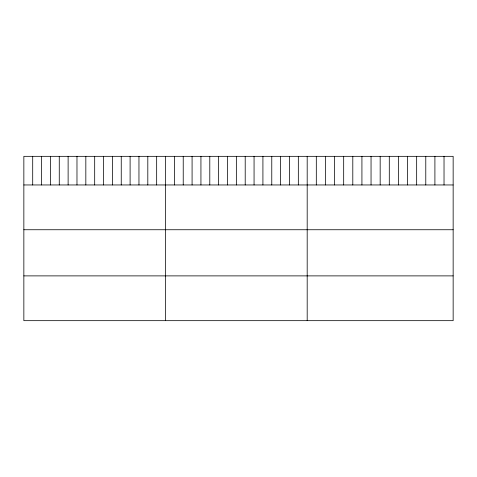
<?xml version="1.0" encoding="UTF-8"?>
<svg xmlns="http://www.w3.org/2000/svg" width="477" height="477" viewBox="0 0 477 477"><rect width="100%" height="100%" fill="white"/><g stroke="black" fill="none" stroke-linecap="round" stroke-linejoin="round"><path stroke-width="0.72" d="M453.15 184.957L453.15 320.669L23.85 320.669L23.85 156.331L453.15 156.331L453.15 184.957L23.85 184.957M23.85 229.741L453.15 229.741M23.85 275.885L453.15 275.885M444.027 156.331L444.027 184.957M434.905 156.331L434.905 184.957M425.782 156.331L425.782 184.957M416.659 156.331L416.659 184.957M407.537 156.331L407.537 184.957M398.414 156.331L398.414 184.957M389.292 156.331L389.292 184.957M380.169 156.331L380.169 184.957M371.046 156.331L371.046 184.957M361.924 156.331L361.924 184.957M352.801 156.331L352.801 184.957M343.678 156.331L343.678 184.957M334.556 156.331L334.556 184.957M325.433 156.331L325.433 184.957M316.311 156.331L316.311 184.957M307.188 156.331L307.188 320.669M298.334 156.331L298.334 184.957M289.479 156.331L289.479 184.957M280.625 156.331L280.625 184.957M271.771 156.331L271.771 184.957M262.916 156.331L262.916 184.957M254.062 156.331L254.062 184.957M245.208 156.331L245.208 184.957M236.353 156.331L236.353 184.957M227.499 156.331L227.499 184.957M218.645 156.331L218.645 184.957M209.791 156.331L209.791 184.957M200.936 156.331L200.936 184.957M192.082 156.331L192.082 184.957M183.228 156.331L183.228 184.957M174.373 156.331L174.373 184.957M165.519 156.331L165.519 320.669M156.665 156.331L156.665 184.957M147.81 156.331L147.81 184.957M138.956 156.331L138.956 184.957M130.102 156.331L130.102 184.957M121.247 156.331L121.247 184.957M112.393 156.331L112.393 184.957M103.539 156.331L103.539 184.957M94.684 156.331L94.684 184.957M85.83 156.331L85.83 184.957M76.976 156.331L76.976 184.957M68.122 156.331L68.122 184.957M59.267 156.331L59.267 184.957M50.413 156.331L50.413 184.957M41.559 156.331L41.559 184.957M32.704 156.331L32.704 184.957"/></g></svg>
